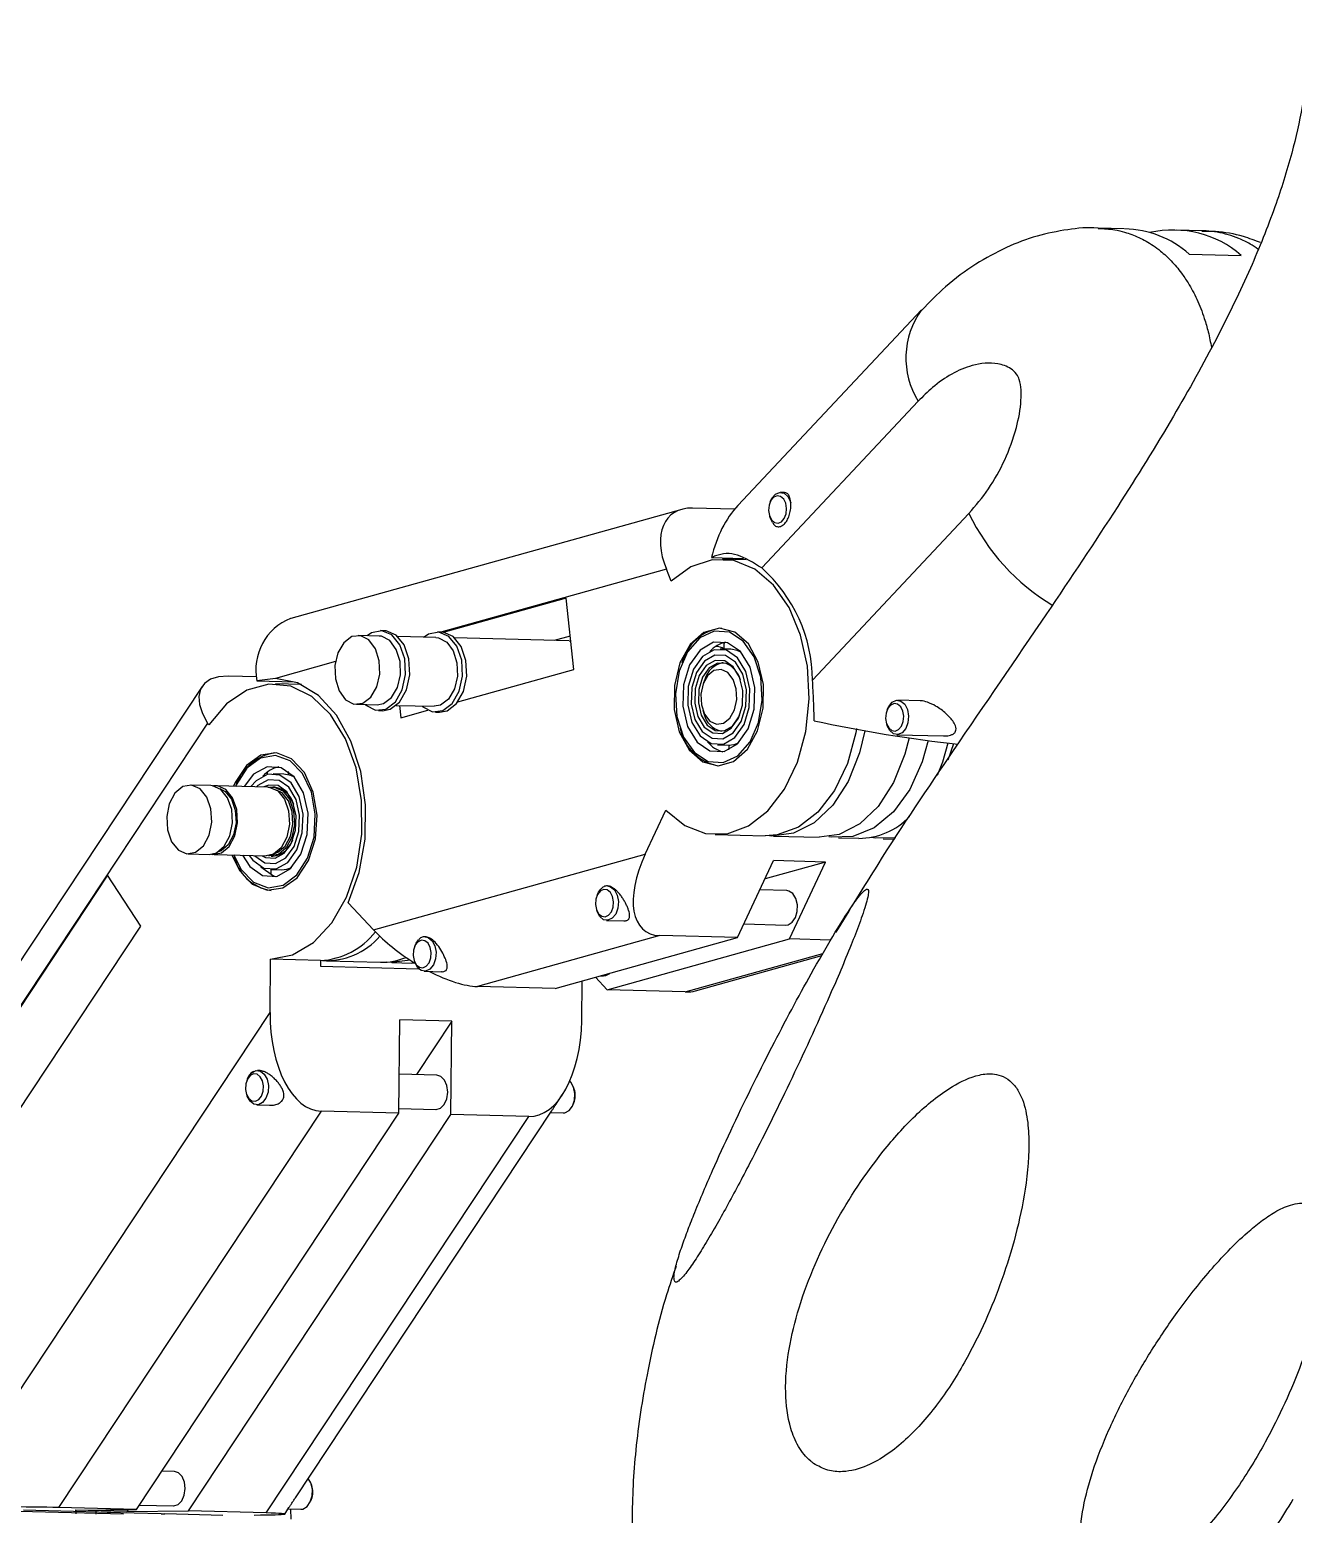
# Model space of a CAD drawing. Header units: inches. Extents: x 0 to 34.7, y 0 to 30.8.
# Drawn here: x 21.71 to 28.59, y 18.13 to 26.21 of the extents above; entities that cross this region are included whole.
import ezdxf

# ---------------------------------------------------------------- set-up
doc = ezdxf.new("R2010")
doc.units = ezdxf.units.IN
doc.header["$MEASUREMENT"] = 0

msp = doc.modelspace()

# ---------------------------------------------------------------- linework, layer by layer
at = {"color": 7, "linetype": 'Continuous', "lineweight": 25}
for p, q in [((27.6677, 25.127), (27.5264, 25.1307)), ((28.0918, 25.116), (27.9505, 25.1197)), ((28.0222, 24.9892), (28.305, 24.9818)), ((26.5649, 24.6862), (25.5655, 23.6209)), ((26.5465, 24.1879), (25.6949, 23.2801)), ((25.8197, 23.6914), (25.7979, 23.692)), ((25.5473, 23.6003), (25.3188, 23.6062)), ((25.7431, 23.6458), (25.7394, 23.6366)), ((25.2596, 23.5994), (23.1311, 23.0052)), ((25.7375, 23.5629), (25.7407, 23.5536)), ((25.9715, 22.6691), (26.823, 23.5769)), ((25.4215, 23.3366), (25.5966, 23.332)), ((25.6108, 23.3245), (25.4809, 23.3279)), ((25.2028, 23.2075), (25.176, 23.273)), ((24.6302, 23.1161), (23.9618, 22.9295)), ((24.6715, 22.7267), (24.6302, 23.1161)), ((23.6119, 22.9097), (23.4988, 22.9127)), ((23.6429, 22.9383), (23.6203, 22.9389)), ((23.9218, 22.9016), (23.7139, 22.907)), ((23.9528, 22.9302), (23.9301, 22.9308)), ((24.6478, 22.8827), (24.0237, 22.899)), ((24.6522, 22.9089), (24.5658, 22.8848)), ((24.6478, 22.8827), (24.655, 22.8822)), ((25.527, 22.8372), (25.4681, 22.8387)), ((25.5617, 22.8308), (25.527, 22.8372)), ((25.582, 22.8218), (25.5617, 22.8308)), ((24.0404, 22.5506), (24.6715, 22.7267)), ((25.2624, 22.7679), (25.2596, 22.761)), ((22.649, 22.6355), (21.1831, 20.4207)), ((22.9467, 22.6876), (22.7902, 22.6917)), ((23.0479, 22.679), (22.9478, 22.6662)), ((22.9478, 22.6662), (23.1503, 22.6609)), ((23.1892, 22.6453), (23.0486, 22.649)), ((25.3848, 22.6724), (25.3775, 22.6542)), ((26.5566, 22.5567), (26.4353, 22.5599)), ((23.489, 22.5378), (23.6021, 22.5348)), ((23.6089, 22.5033), (23.6315, 22.5027)), ((23.7062, 22.5321), (23.912, 22.5268)), ((23.7232, 22.5317), (23.7304, 22.464)), ((23.7304, 22.464), (23.8783, 22.5053)), ((23.9188, 22.4953), (23.9414, 22.4947)), ((25.3737, 22.5067), (25.38, 22.4881)), ((26.3804, 22.5137), (26.3768, 22.5046)), ((22.6859, 22.4254), (22.679, 22.4359)), ((25.2504, 22.4061), (25.2528, 22.3991)), ((26.3749, 22.4308), (26.378, 22.4215)), ((25.4036, 22.3309), (25.4037, 22.3285)), ((25.4545, 22.3176), (25.5134, 22.3161)), ((26.4304, 22.3725), (26.6844, 22.3659)), ((23.0947, 22.1582), (23.0358, 22.1598)), ((22.6969, 22.0954), (22.5838, 22.0984)), ((23.0068, 22.0874), (22.724, 22.0947)), ((23.0444, 22.0864), (23.0339, 22.0866)), ((25.0613, 21.7224), (25.1727, 21.9607)), ((25.4418, 21.8284), (25.7132, 21.8214)), ((25.7598, 21.8201), (26.0072, 21.8137)), ((26.0724, 21.8146), (26.0605, 21.8167)), ((26.1135, 21.8109), (26.2232, 21.8081)), ((26.3567, 21.8046), (26.4171, 21.803)), ((22.574, 21.7235), (22.6871, 21.7206)), ((22.7143, 21.7199), (22.997, 21.7125)), ((23.0241, 21.7118), (23.0347, 21.7115)), ((23.5824, 21.3096), (25.0613, 21.7224)), ((25.564, 21.2673), (25.7599, 21.6865)), ((26.0427, 21.6791), (25.7135, 21.5873)), ((26.0427, 21.6791), (25.7599, 21.6865)), ((25.8467, 21.26), (26.0427, 21.6791)), ((22.1346, 21.6072), (21.3603, 20.4372)), ((22.3158, 21.3294), (22.1346, 21.6072)), ((22.9687, 21.6525), (22.9731, 21.651)), ((23.0222, 21.6387), (23.0811, 21.6371)), ((24.8009, 21.5025), (24.7973, 21.4934)), ((24.8558, 21.5487), (24.8723, 21.5448)), ((25.8312, 21.5233), (25.6854, 21.5271)), ((23.4443, 21.4568), (23.5824, 21.3096)), ((24.7954, 21.4196), (24.7985, 21.4103)), ((24.8509, 21.3613), (24.9443, 21.3589)), ((25.5988, 21.3418), (25.8263, 21.3359)), ((21.5557, 20.1809), (22.3158, 21.3294)), ((23.8634, 21.2717), (23.88, 21.2678)), ((25.1399, 21.2784), (24.1475, 21.0014)), ((24.5716, 20.9903), (25.564, 21.2673)), ((24.8543, 20.983), (25.8467, 21.26)), ((25.564, 21.2673), (25.1399, 21.2784)), ((26.0702, 21.2541), (25.8467, 21.26)), ((23.8086, 21.2255), (23.8049, 21.2164)), ((23.0188, 20.86), (23.0216, 21.1494)), ((23.293, 21.1423), (23.0216, 21.1494)), ((23.293, 21.1423), (23.2927, 21.1123)), ((23.2927, 21.1123), (23.8273, 21.0984)), ((23.3261, 21.1412), (23.6201, 21.1335)), ((23.6812, 21.132), (23.7909, 21.1291)), ((23.8061, 21.1291), (23.7909, 21.1291)), ((23.803, 21.1426), (23.8062, 21.1333)), ((25.3341, 20.9777), (26.0214, 21.1696)), ((23.8585, 21.0843), (23.952, 21.0818)), ((24.7151, 20.8158), (24.7172, 21.031)), ((24.7902, 21.0513), (24.8543, 20.983)), ((24.8185, 21.0592), (24.8339, 21.0588)), ((24.5716, 20.9903), (24.1475, 21.0014)), ((25.2784, 20.9719), (24.8543, 20.983)), ((21.2367, 18.1675), (23.0188, 20.86)), ((23.7203, 20.3114), (23.7254, 20.8204)), ((24.0081, 20.813), (23.7254, 20.8204)), ((24.0081, 20.813), (23.8152, 20.5216)), ((24.0031, 20.304), (24.0081, 20.813)), ((22.9569, 20.544), (22.9512, 20.5442)), ((22.8961, 20.4973), (22.8927, 20.4888)), ((23.9266, 20.5187), (23.7224, 20.5241)), ((24.6748, 20.4423), (24.6716, 20.4516)), ((22.8908, 20.4151), (22.894, 20.4057)), ((24.5861, 20.376), (24.6092, 20.4108)), ((23.2963, 20.3224), (21.8678, 18.1642)), ((22.2918, 18.1531), (23.7203, 20.3114)), ((22.5746, 18.1457), (24.0031, 20.304)), ((22.9463, 20.3567), (23.0209, 20.3548)), ((22.9986, 18.1347), (24.4272, 20.2929)), ((23.1576, 18.2177), (24.5505, 20.3221)), ((23.7203, 20.3114), (23.2963, 20.3224)), ((23.7206, 20.3365), (23.9217, 20.3313)), ((24.4272, 20.2929), (24.0031, 20.304)), ((24.5458, 20.315), (24.6144, 20.3132)), ((24.6692, 20.3595), (24.6729, 20.3686)), ((22.4981, 18.3605), (22.4303, 18.3622)), ((23.2463, 18.2841), (23.2431, 18.2934)), ((23.2407, 18.2012), (23.2444, 18.2103)), ((22.2218, 18.1275), (21.5846, 18.1441)), ((22.1519, 18.1372), (21.6769, 18.1496)), ((22.2918, 18.1531), (21.8678, 18.1642)), ((21.9574, 18.1492), (22.2918, 18.1531)), ((22.2401, 18.1419), (21.9574, 18.1492)), ((21.9615, 18.1493), (21.9613, 18.1306)), ((22.0712, 18.1506), (22.071, 18.1278)), ((22.1519, 18.1372), (22.1322, 18.137)), ((22.4262, 18.1293), (22.1322, 18.137)), ((22.2472, 18.1526), (22.2401, 18.1419)), ((22.2401, 18.1419), (22.5746, 18.1457)), ((22.3082, 18.1779), (22.4932, 18.173)), ((22.4262, 18.1293), (22.4459, 18.1296)), ((22.7626, 18.1213), (22.4459, 18.1296)), ((22.9986, 18.1347), (22.5746, 18.1457)), ((23.0989, 18.129), (23.122, 18.1639)), ((23.1173, 18.1568), (23.1859, 18.155)), ((23.1309, 18.1564), (23.1312, 18.1009))]:
    msp.add_line(p, q, dxfattribs=at)
at = {"color": 8, "linetype": 'Continuous', "lineweight": 25}
for p, q in [((25.176, 23.273), (23.9484, 22.9303)), ((23.8609, 22.9059), (23.852, 22.9034)), ((23.3751, 22.7703), (23.0479, 22.679)), ((22.679, 22.4359), (21.3544, 20.4347)), ((26.738, 22.3232), (26.7073, 22.2333)), ((25.2784, 20.9719), (26.0281, 21.1812))]:
    msp.add_line(p, q, dxfattribs=at)
at = {"color": 7, "linetype": 'Continuous', "lineweight": 25, "flags": 128}
for points in [[(25.7431, 23.6458), (25.7499, 23.6598), (25.7692, 23.6822), (25.7926, 23.6918), (25.8163, 23.6871), (25.8369, 23.669)], [(25.8145, 23.6552), (25.798, 23.6697), (25.779, 23.6734), (25.7604, 23.6658), (25.7449, 23.6478), (25.735, 23.6225), (25.7321, 23.5934), (25.7367, 23.5652), (25.7482, 23.5421), (25.7646, 23.5275), (25.7836, 23.5238), (25.8023, 23.5315), (25.8178, 23.5494), (25.8277, 23.5748), (25.8305, 23.6038), (25.8259, 23.6321), (25.8145, 23.6552)], [(25.8369, 23.669), (25.8512, 23.6401), (25.8528, 23.6346)], [(25.7545, 23.5269), (25.754, 23.5275), (25.7407, 23.5536)], [(25.1727, 21.9607), (25.2759, 21.8773), (25.3897, 21.834), (25.5076, 21.8334), (25.6229, 21.8755), (25.7289, 21.9579), (25.8196, 22.0758), (25.8897, 22.2225), (25.9353, 22.3896), (25.9537, 22.5675), (25.9439, 22.746), (25.9064, 22.9149), (25.8435, 23.0645), (25.7586, 23.1862), (25.6567, 23.2731), (25.5436, 23.3201), (25.4257, 23.3247), (25.31, 23.2864), (25.2028, 23.2075)], [(23.4756, 22.5393), (23.5236, 22.5444), (23.5671, 22.577), (23.5995, 22.6322), (23.6157, 22.7016), (23.6135, 22.7745), (23.593, 22.84), (23.5574, 22.888), (23.5122, 22.9112), (23.4642, 22.9061), (23.4207, 22.8734), (23.3884, 22.8182), (23.3721, 22.7489), (23.3744, 22.6759), (23.3948, 22.6104), (23.4304, 22.5625), (23.4756, 22.5393)], [(23.5359, 22.5366), (23.5397, 22.533), (23.5931, 22.5051), (23.6499, 22.5113), (23.7011, 22.5506), (23.7387, 22.6168), (23.7567, 22.6995), (23.7522, 22.7856), (23.7261, 22.8615), (23.6823, 22.9153), (23.6279, 22.9384), (23.5713, 22.9272), (23.5478, 22.9114)], [(23.6021, 22.5348), (23.6367, 22.5414), (23.6802, 22.574), (23.7125, 22.6292), (23.7288, 22.6986), (23.7266, 22.7716), (23.7061, 22.837), (23.6705, 22.885), (23.6253, 22.9082), (23.6119, 22.9097)], [(23.6315, 22.5027), (23.6725, 22.5107), (23.7237, 22.55), (23.7613, 22.6162), (23.7793, 22.6989), (23.7748, 22.785), (23.7487, 22.8609), (23.7049, 22.9147), (23.6505, 22.9378), (23.6429, 22.9383)], [(23.8466, 22.5277), (23.8496, 22.5249), (23.903, 22.497), (23.9598, 22.5032), (24.011, 22.5425), (24.0485, 22.6088), (24.0665, 22.6914), (24.0621, 22.7775), (24.0359, 22.8535), (23.9922, 22.9072), (23.9377, 22.9303), (23.8812, 22.9191), (23.8576, 22.9033)], [(23.9218, 22.9016), (23.9352, 22.9002), (23.9804, 22.8769), (24.0159, 22.829), (24.0364, 22.7635), (24.0387, 22.6905), (24.0224, 22.6212), (23.9901, 22.566), (23.9466, 22.5333), (23.912, 22.5268)], [(23.9414, 22.4947), (23.9824, 22.5026), (24.0336, 22.5419), (24.0712, 22.6082), (24.0891, 22.6909), (24.0847, 22.7769), (24.0585, 22.8529), (24.0148, 22.9066), (23.9604, 22.9297), (23.9528, 22.9302)], [(25.7046, 22.6461), (25.6765, 22.7681), (25.6225, 22.8672), (25.549, 22.9315), (25.465, 22.9531), (25.3805, 22.9295), (25.3058, 22.8636), (25.2498, 22.7632), (25.2194, 22.6405), (25.2181, 22.5103), (25.2461, 22.3883), (25.3001, 22.2892), (25.3736, 22.2249), (25.4576, 22.2033), (25.5421, 22.2268), (25.6168, 22.2928), (25.6728, 22.3932), (25.7033, 22.5159), (25.7046, 22.6461)], [(25.5188, 22.9302), (25.4367, 22.9362), (25.3575, 22.899), (25.2908, 22.8231), (25.2448, 22.7177), (25.2248, 22.5954), (25.2333, 22.4711), (25.2694, 22.3597), (25.3286, 22.2746), (25.4038, 22.2262), (25.486, 22.2202), (25.5652, 22.2574), (25.6318, 22.3333), (25.6779, 22.4387), (25.6979, 22.5609), (25.6893, 22.6853), (25.6532, 22.7967), (25.594, 22.8817), (25.5188, 22.9302)], [(25.5094, 22.8725), (25.4321, 22.8756), (25.3593, 22.8334), (25.302, 22.7523), (25.2689, 22.6447), (25.2652, 22.527), (25.2913, 22.4171), (25.3433, 22.3317), (25.4132, 22.2838), (25.4905, 22.2808), (25.5634, 22.323), (25.6207, 22.4041), (25.6537, 22.5116), (25.6575, 22.6293), (25.6314, 22.7393), (25.5794, 22.8247), (25.5094, 22.8725)], [(25.5028, 22.8324), (25.4361, 22.835), (25.3732, 22.7985), (25.3237, 22.7285), (25.2952, 22.6356), (25.292, 22.534), (25.3145, 22.4391), (25.3594, 22.3653), (25.4198, 22.324), (25.4865, 22.3214), (25.5494, 22.3578), (25.5989, 22.4278), (25.6274, 22.5207), (25.6307, 22.6224), (25.6081, 22.7173), (25.5632, 22.791), (25.5028, 22.8324)], [(25.4981, 22.8035), (25.439, 22.8058), (25.3832, 22.7735), (25.3393, 22.7115), (25.3141, 22.6291), (25.3112, 22.539), (25.3312, 22.4549), (25.371, 22.3895), (25.4245, 22.3529), (25.4837, 22.3505), (25.5394, 22.3828), (25.5833, 22.4449), (25.6086, 22.5272), (25.6115, 22.6173), (25.5915, 22.7015), (25.5517, 22.7669), (25.4981, 22.8035)], [(25.4981, 22.8035), (25.439, 22.8058), (25.3832, 22.7735), (25.3393, 22.7115), (25.3141, 22.6291), (25.3112, 22.539), (25.3312, 22.4549), (25.371, 22.3895), (25.4245, 22.3529), (25.4837, 22.3505), (25.5394, 22.3828), (25.5833, 22.4449), (25.6086, 22.5272), (25.6115, 22.6173), (25.5915, 22.7015), (25.5517, 22.7669), (25.4981, 22.8035)], [(25.4934, 22.7747), (25.4418, 22.7767), (25.3932, 22.7485), (25.355, 22.6944), (25.3329, 22.6226), (25.3304, 22.544), (25.3478, 22.4707), (25.3825, 22.4137), (25.4292, 22.3817), (25.4808, 22.3797), (25.5294, 22.4078), (25.5677, 22.462), (25.5897, 22.5338), (25.5922, 22.6123), (25.5748, 22.6857), (25.5401, 22.7427), (25.4934, 22.7747)], [(25.5017, 22.7608), (25.4537, 22.7627), (25.4085, 22.7364), (25.3729, 22.6861), (25.3523, 22.6192), (25.35, 22.5461), (25.3662, 22.4778), (25.3985, 22.4248), (25.442, 22.3951), (25.49, 22.3932), (25.5352, 22.4194), (25.5708, 22.4697), (25.5753, 22.4796)], [(25.4735, 22.7274), (25.4351, 22.7218), (25.4008, 22.6944), (25.3756, 22.6492), (25.3635, 22.5933), (25.3663, 22.535), (25.3836, 22.4834), (25.4127, 22.4461), (25.4492, 22.429), (25.4875, 22.4345), (25.5219, 22.462), (25.547, 22.5071), (25.5591, 22.5631), (25.5563, 22.6213), (25.5391, 22.673), (25.51, 22.7102), (25.4735, 22.7274)], [(22.7902, 22.6917), (22.7383, 22.6881), (22.695, 22.6745), (22.662, 22.6514), (22.6405, 22.6198), (22.6313, 22.5809), (22.6349, 22.5361), (22.651, 22.4871), (22.679, 22.4359)], [(23.0216, 21.1494), (23.1415, 21.1732), (23.2547, 21.2406), (23.3544, 21.3474), (23.4345, 21.4873), (23.4904, 21.6519), (23.5186, 21.8314), (23.5174, 22.0148), (23.487, 22.1914), (23.4291, 22.3504), (23.3473, 22.4824), (23.2463, 22.5795), (23.1324, 22.6357), (23.0122, 22.6479), (22.8931, 22.6151), (22.7821, 22.5395), (22.6859, 22.4254)], [(23.4443, 21.4568), (23.5038, 21.6221), (23.536, 21.8033), (23.5392, 21.99), (23.5131, 22.1714), (23.4593, 22.3373), (23.3809, 22.4781), (23.2822, 22.5857), (23.1691, 22.654), (23.0479, 22.679)], [(26.3804, 22.5137), (26.3867, 22.5267), (26.4058, 22.5495), (26.429, 22.5596), (26.4529, 22.5555), (26.4736, 22.5378), (26.4882, 22.5092), (26.4943, 22.474), (26.4911, 22.4377), (26.479, 22.4057), (26.4598, 22.3829), (26.4366, 22.3728), (26.4128, 22.3769), (26.392, 22.3946), (26.378, 22.4215)], [(26.3818, 22.515), (26.3721, 22.4894), (26.3695, 22.4603), (26.3744, 22.4322), (26.386, 22.4093), (26.4027, 22.3951), (26.4217, 22.3918), (26.4403, 22.3999), (26.4556, 22.4182), (26.4653, 22.4438), (26.4679, 22.4728), (26.463, 22.501), (26.4513, 22.5238), (26.4347, 22.538), (26.4157, 22.5413), (26.3971, 22.5332), (26.3818, 22.515)], [(26.2109, 22.4067), (26.2067, 22.3825), (26.1611, 22.2154), (26.091, 22.0687), (26.0003, 21.9508), (25.8943, 21.8684), (25.779, 21.8263), (25.7132, 21.8214)], [(26.2555, 22.3938), (26.2273, 22.2731), (26.1657, 22.1179), (26.0819, 21.9887), (25.9808, 21.8927), (25.8682, 21.8356), (25.7505, 21.8205), (25.7365, 21.8216)], [(25.5134, 22.3161), (25.5454, 22.3198), (25.5691, 22.3286)], [(25.5176, 22.3161), (25.5152, 22.306), (25.5146, 22.2894)], [(26.4968, 22.3546), (26.4747, 22.2666), (26.4131, 22.1115), (26.3294, 21.9822), (26.2283, 21.8863), (26.1156, 21.8291), (26.0072, 21.8137)], [(26.6006, 22.34), (26.5687, 22.2254), (26.501, 22.0747), (26.4119, 21.9521), (26.3065, 21.865), (26.1911, 21.8182), (26.0724, 21.8146)], [(26.7079, 22.3266), (26.6784, 22.2226), (26.6505, 22.1509)], [(23.2058, 22.1663), (23.1365, 22.2402), (23.0542, 22.273), (22.9688, 22.2606), (22.8907, 22.2047), (22.8293, 22.1119), (22.8207, 22.0922)], [(23.2582, 21.8144), (23.2652, 21.9395), (23.2437, 22.0597), (23.1963, 22.1606), (23.1288, 22.2299), (23.0492, 22.2594), (22.9672, 22.2454), (22.8926, 22.1896), (22.8345, 22.0989), (22.8314, 22.0919)], [(22.8109, 21.7173), (22.8522, 21.6321), (22.9216, 21.5582), (23.0039, 21.5255), (23.0892, 21.5378), (23.1673, 21.5937), (23.2287, 21.6865), (23.266, 21.8049), (23.2747, 21.9347), (23.2538, 22.0602), (23.2058, 22.1663), (23.2058, 22.1663)], [(23.2207, 21.8283), (23.2256, 21.9459), (23.2006, 22.0565), (23.1494, 22.1431), (23.08, 22.1926), (23.0027, 22.1974), (22.9295, 22.1568), (22.8786, 22.0907)], [(23.1945, 21.838), (23.1987, 21.9396), (23.1771, 22.035), (23.133, 22.1098), (23.073, 22.1525), (23.0063, 22.1567), (22.9431, 22.1216), (22.915, 22.0897)], [(23.0037, 22.1679), (23.0036, 22.1677), (23.0027, 22.1557)], [(23.1528, 22.141), (23.1319, 22.151), (23.0947, 22.1582)], [(23.1168, 22.1728), (23.1183, 22.1554), (23.1183, 22.1551)], [(22.5661, 21.7241), (22.6139, 21.7325), (22.6565, 21.768), (22.6872, 21.8253), (22.7014, 21.8956), (22.697, 21.9683), (22.6746, 22.0322), (22.6377, 22.0777), (22.5917, 22.0978), (22.5439, 22.0894), (22.5014, 22.0539), (22.4706, 21.9966), (22.4564, 21.9263), (22.4608, 21.8536), (22.4832, 21.7897), (22.5202, 21.7442), (22.5661, 21.7241)], [(22.6871, 21.7206), (22.727, 21.7295), (22.7696, 21.7651), (22.8003, 21.8224), (22.8145, 21.8927), (22.8101, 21.9654), (22.7877, 22.0293), (22.7507, 22.0748), (22.7048, 22.0948), (22.6969, 22.0954)], [(22.7007, 21.7214), (22.7063, 21.7205), (22.7542, 21.7288), (22.7967, 21.7644), (22.8274, 21.8216), (22.8417, 21.892), (22.8372, 21.9646), (22.8148, 22.0286), (22.7779, 22.074), (22.732, 22.0941), (22.7104, 22.0939)], [(22.7447, 22.0792), (22.7741, 22.0634), (22.8087, 22.0208), (22.8297, 21.961), (22.8338, 21.893), (22.8205, 21.8271), (22.7917, 21.7735), (22.7519, 21.7402), (22.7357, 21.7342)], [(23.1757, 21.8449), (23.1795, 21.935), (23.1603, 22.0196), (23.1212, 22.0859), (23.068, 22.1238), (23.0089, 22.1274), (22.9529, 22.0964), (22.9453, 22.089)], [(23.1757, 21.8449), (23.1795, 21.935), (23.1603, 22.0196), (23.1212, 22.0859), (23.068, 22.1238), (23.0089, 22.1274), (22.9529, 22.0964), (22.9453, 22.089)], [(23.1569, 21.8519), (23.1602, 21.9304), (23.1435, 22.0042), (23.1094, 22.062), (23.063, 22.095), (23.0115, 22.0982), (22.9855, 22.0879)], [(23.0068, 22.0874), (23.0147, 22.0868), (23.0606, 22.0667), (23.0976, 22.0212), (23.12, 21.9573), (23.1244, 21.8846), (23.1101, 21.8143), (23.0794, 21.757), (23.0369, 21.7214), (22.997, 21.7125)], [(23.0203, 22.0859), (23.0418, 22.0861), (23.0877, 22.066), (23.1247, 22.0205), (23.1471, 21.9566), (23.1515, 21.8839), (23.1373, 21.8136), (23.1066, 21.7563), (23.064, 21.7207), (23.0162, 21.7124), (23.0106, 21.7133)], [(23.0455, 21.7262), (23.0618, 21.7322), (23.1016, 21.7654), (23.1304, 21.819), (23.1437, 21.8849), (23.1395, 21.9529), (23.1186, 22.0127), (23.084, 22.0553), (23.0545, 22.0712)], [(22.8688, 21.7158), (22.9086, 21.6553), (22.9781, 21.6059), (23.0553, 21.6011), (23.1285, 21.6416), (23.1866, 21.7214), (23.2207, 21.8283)], [(22.9053, 21.7149), (22.925, 21.6886), (22.985, 21.6459), (23.0517, 21.6418), (23.1149, 21.6768), (23.1651, 21.7457), (23.1945, 21.838)], [(22.9355, 21.7141), (22.9368, 21.7125), (22.99, 21.6747), (23.0491, 21.671), (23.1052, 21.702), (23.1496, 21.7631), (23.1757, 21.8449)], [(22.9355, 21.7141), (22.9368, 21.7125), (22.99, 21.6747), (23.0491, 21.671), (23.1052, 21.702), (23.1496, 21.7631), (23.1757, 21.8449)], [(22.9757, 21.713), (22.995, 21.7034), (23.0465, 21.7002), (23.0954, 21.7273), (23.1342, 21.7805), (23.1569, 21.8519)], [(22.8217, 21.7171), (22.8617, 21.6379), (22.9292, 21.5685), (23.0088, 21.5391), (23.0908, 21.553), (23.1654, 21.6088), (23.2235, 21.6995), (23.2582, 21.8144)], [(26.4247, 21.81), (26.3155, 21.8083), (26.2901, 21.8132)], [(22.9687, 21.6525), (23.037, 21.6043), (23.0507, 21.6)], [(23.0236, 21.6386), (23.0227, 21.6344), (23.023, 21.6103)], [(23.0811, 21.6371), (23.1106, 21.6402), (23.1372, 21.6498)], [(24.8544, 21.5272), (24.8353, 21.53), (24.8168, 21.5214), (24.8017, 21.5028), (24.7923, 21.4769), (24.7901, 21.4478), (24.7953, 21.4198), (24.8072, 21.3973), (24.824, 21.3836), (24.8431, 21.3808), (24.8616, 21.3894), (24.8767, 21.408), (24.8861, 21.4339), (24.8883, 21.463), (24.8831, 21.4909), (24.8712, 21.5135), (24.8544, 21.5272)], [(24.8723, 21.5448), (24.8933, 21.5277), (24.9082, 21.4995), (24.9147, 21.4645), (24.9119, 21.4281), (24.9002, 21.3958), (24.8813, 21.3725), (24.8582, 21.3618), (24.8343, 21.3652), (24.8133, 21.3824), (24.7985, 21.4103)], [(24.8009, 21.5025), (24.8065, 21.5142), (24.8193, 21.532)], [(25.8895, 21.4466), (25.8812, 21.4805), (25.8648, 21.5068), (25.843, 21.5212), (25.8312, 21.5233)], [(25.8263, 21.3359), (25.8385, 21.3374), (25.861, 21.3509), (25.8786, 21.3764), (25.8886, 21.41), (25.8895, 21.4466)], [(23.88, 21.2678), (23.9009, 21.2506), (23.9158, 21.2225), (23.9223, 21.1875), (23.9195, 21.1511), (23.9078, 21.1188), (23.8889, 21.0955), (23.8658, 21.0847), (23.8419, 21.0882), (23.821, 21.1053), (23.8062, 21.1333)], [(23.862, 21.2502), (23.8429, 21.253), (23.8244, 21.2444), (23.8093, 21.2257), (23.7999, 21.1999), (23.7977, 21.1708), (23.8029, 21.1428), (23.8148, 21.1202), (23.8316, 21.1065), (23.8507, 21.1038), (23.8692, 21.1124), (23.8843, 21.131), (23.8937, 21.1568), (23.8959, 21.186), (23.8907, 21.2139), (23.8788, 21.2365), (23.862, 21.2502)], [(23.8086, 21.2255), (23.8141, 21.2372), (23.827, 21.255)], [(23.7813, 21.1449), (23.6793, 21.132), (23.6507, 21.1342)], [(24.8339, 21.0588), (24.8461, 21.0604), (24.8677, 21.073)], [(22.9663, 20.5409), (22.9876, 20.5245), (23.0029, 20.4969), (23.01, 20.4622), (23.0078, 20.4257), (22.9966, 20.393), (22.9781, 20.369), (22.9551, 20.3575), (22.9312, 20.36), (22.9099, 20.3764), (22.8946, 20.404), (22.894, 20.4057)], [(22.8964, 20.4979), (22.9009, 20.5079), (22.9194, 20.5318), (22.9424, 20.5434), (22.9663, 20.5409)], [(22.9487, 20.5231), (22.9295, 20.5252), (22.9112, 20.5159), (22.8964, 20.4968), (22.8874, 20.4706), (22.8856, 20.4414), (22.8913, 20.4136), (22.9036, 20.3915), (22.9206, 20.3785), (22.9397, 20.3764), (22.9581, 20.3857), (22.9729, 20.4049), (22.9818, 20.431), (22.9836, 20.4602), (22.978, 20.488), (22.9657, 20.5101), (22.9487, 20.5231)], [(23.9217, 20.3313), (23.9232, 20.3313), (23.9469, 20.3387), (23.967, 20.3592), (23.9807, 20.3898), (23.9857, 20.4257), (23.9814, 20.4615), (23.9683, 20.4918)], [(23.9683, 20.4918), (23.9486, 20.5119), (23.9266, 20.5187)], [(24.6144, 20.3132), (24.6232, 20.314), (24.6461, 20.3255), (24.6646, 20.3495), (24.6759, 20.3822), (24.6781, 20.4187), (24.671, 20.4534), (24.6556, 20.481), (24.6502, 20.4869)], [(22.5398, 18.3335), (22.5201, 18.3536), (22.4981, 18.3605)], [(22.4932, 18.173), (22.4947, 18.173), (22.5184, 18.1804), (22.5385, 18.201), (22.5522, 18.2315), (22.5572, 18.2675), (22.5529, 18.3033), (22.5398, 18.3335)], [(23.1859, 18.155), (23.1976, 18.1564), (23.2202, 18.1696), (23.2379, 18.1949), (23.2481, 18.2284), (23.2492, 18.2649), (23.241, 18.299), (23.2271, 18.3228)]]:
    msp.add_lwpolyline(points, dxfattribs=at)
at = {"color": 8, "linetype": 'Continuous', "lineweight": 25}
for centre, radius, start, end in [((26.9272, 24.4233), 0.4477, 144.07074, 211.73364), ((27.8775, 24.0809), 1.1688, 205.54569, 239.24286)]:
    msp.add_arc(centre, radius, start, end, dxfattribs=at)
at = {"color": 7, "linetype": 'Continuous', "lineweight": 25}
for centre, radius, start, end in [((25.1465, 22.6638), 0.825, 0.36955, 48.33325), ((23.2411, 22.7267), 0.2995, 111.56239, 191.66403), ((25.5066, 22.7017), 0.253, 96.84752, 164.8279), ((25.5367, 22.7101), 0.17, 102.95257, 136.95115), ((25.4486, 22.7868), 0.0658, 51.33041, 94.24762), ((25.5546, 22.8554), 0.0658, 163.43408, 195.2299), ((25.509, 22.6379), 0.1289, 100.45589, 164.45946), ((25.4371, 22.6251), 0.1502, 17.64883, 64.51136), ((25.5054, 22.5157), 0.1284, 192.42745, 256.68305), ((25.5045, 22.4571), 0.2583, 192.97467, 259.37577), ((25.5303, 22.4435), 0.1711, 220.17279, 253.94933), ((23.0854, 22.0098), 0.2672, 98.88374, 162.7916), ((23.1039, 22.032), 0.1691, 102.85948, 137.04424), ((23.0224, 21.9584), 0.1299, 14.87, 80.23814), ((26.2217, 22.1924), 0.3844, 270.2263, 316.24748), ((23.0209, 21.8385), 0.1278, 276.17517, 342.74254), ((23.061, 21.7665), 0.245, 190.91505, 261.43545), ((23.2676, 21.5565), 0.415, 273.51843, 321.60349), ((23.3267, 21.526), 0.3841, 266.54353, 319.12601), ((23.6275, 21.4723), 0.3389, 268.76122, 292.81697), ((24.5709, 20.4081), 0.1094, 338.79856, 18.21436), ((23.1423, 18.2499), 0.1094, 338.80646, 18.20647)]:
    msp.add_arc(centre, radius, start, end, dxfattribs=at)
for centre, major_axis, ratio, start_param, end_param in [((27.6743, 23.8566), (0.4585, 1.2282), 0.644749, 6.047492, 6.664121), ((27.3915, 23.864), (0.4585, 1.2282), 0.644749, 6.047492, 6.498035), ((25.4587, 23.2656), (-0.2571, 0.3035), 0.602193, 5.789782, 7.360578), ((25.973, 22.959), (-0.2254, 0.7761), 0.682434, 0.3841, 0.87757), ((26.3689, 22.4753), (0.8876, -0.1471), 0.110656, 4.277786, 5.190585), ((25.344, 21.715), (0.2807, 0.4135), 0.500235, 1.881301, 3.452097), ((23.8652, 21.3022), (0.387, -0.2627), 0.3793, 4.17839, 4.816009), ((23.8652, 21.3022), (0.387, -0.2627), 0.3793, 5.016226, 5.749186), ((24.9961, 21.2727), (0.387, -0.2627), 0.3793, 5.749186, 5.972681), ((23.3015, 20.8526), (0.0018, 0.5303), 0.533255, 1.558715, 3.129511), ((24.4324, 20.8231), (0.0018, 0.5303), 0.533255, 3.129511, 4.700307), ((21.5194, 18.1601), (0.4487, -0.0015), 0.018391, 0.681819, 2.252615), ((22.6503, 18.1307), (0.4487, -0.0015), 0.018391, 5.394208, 6.965004)]:
    msp.add_ellipse(centre, major_axis=major_axis, ratio=ratio, start_param=start_param, end_param=end_param, dxfattribs=at)
for points, knots in [([(28.6696, 26.211), (28.67, 26.2037), (28.6738, 26.1434), (28.666, 26.0023), (28.6385, 25.7848), (28.5805, 25.5272), (28.4874, 25.2318), (28.3519, 24.8954), (28.1675, 24.5146), (27.9258, 24.0817), (27.6147, 23.581), (27.2112, 22.9779), (26.768, 22.3336), (26.3792, 21.7576), (26.1731, 21.4189), (26.0974, 21.2946)], [0, 0, 0, 0, 0.005379, 0.044939, 0.089221, 0.139309, 0.196314, 0.261443, 0.336157, 0.422459, 0.523511, 0.645139, 0.799876, 0.926552, 1, 1, 1, 1]), ([(27.5265, 25.1305), (27.5256, 25.1306), (27.47, 25.1364), (27.3568, 25.1236), (27.1892, 25.0905), (27.0209, 25.0266), (26.8535, 24.9342), (26.6985, 24.8211), (26.6086, 24.728), (26.5667, 24.6846)], [0, 0, 0, 0, 0.002173, 0.148041, 0.30283, 0.466297, 0.641478, 0.833201, 1, 1, 1, 1]), ([(28.4102, 25.0517), (28.3794, 25.0633), (28.2994, 25.0933), (28.1907, 25.1132), (28.1151, 25.1128), (28.0907, 25.1127)], [0, 0, 0, 0, 0.2986785, 0.773744, 1, 1, 1, 1]), ([(26.823, 23.5769), (26.8593, 23.6196), (26.932, 23.7049), (27.0201, 23.8638), (27.0814, 24.0278), (27.1066, 24.1617), (27.1076, 24.2508), (27.101, 24.3017), (27.0803, 24.3414), (27.0409, 24.3747), (26.9591, 24.4031), (26.8101, 24.3865), (26.6624, 24.3029), (26.5723, 24.2135), (26.5465, 24.1879)], [0, 0, 0, 0, 0.116053, 0.231969, 0.343131, 0.428925, 0.460805, 0.492959, 0.513986, 0.545068, 0.607525, 0.727309, 0.921905, 1, 1, 1, 1]), ([(25.7549, 23.5278), (25.7563, 23.5246), (25.7607, 23.5141), (25.7744, 23.5053), (25.793, 23.5036), (25.8124, 23.513), (25.8296, 23.5317), (25.8429, 23.5578), (25.8513, 23.5883), (25.8542, 23.6198), (25.8519, 23.6489), (25.8448, 23.6725), (25.8341, 23.6883), (25.8242, 23.69), (25.8195, 23.6909)], [0, 0, 0, 0, 0.039361, 0.128484, 0.215894, 0.302249, 0.388352, 0.474431, 0.560532, 0.646879, 0.734233, 0.823834, 0.916347, 1, 1, 1, 1]), ([(25.6949, 23.2801), (25.6495, 23.3087), (25.559, 23.3656), (25.4757, 23.3595), (25.4291, 23.3398), (25.4215, 23.3366)], [0, 0, 0, 0, 0.457093, 0.911514, 1, 1, 1, 1]), ([(25.9805, 22.4482), (25.9798, 22.4842), (25.9784, 22.5573), (25.9738, 22.6315), (25.9715, 22.6691)], [0, 0, 0, 0, 0.493427, 1, 1, 1, 1]), ([(26.684, 22.3665), (26.6872, 22.3662), (26.7001, 22.3651), (26.7189, 22.3681), (26.7376, 22.3755), (26.7483, 22.3851), (26.7536, 22.3981), (26.7522, 22.4172), (26.7361, 22.4483), (26.6995, 22.4882), (26.6494, 22.5262), (26.6017, 22.5483), (26.5717, 22.5573), (26.5588, 22.5563), (26.557, 22.5561)], [0, 0, 0, 0, 0.024968, 0.100834, 0.146851, 0.193238, 0.233574, 0.293603, 0.396781, 0.576402, 0.763485, 0.888485, 0.984738, 1, 1, 1, 1]), ([(24.9442, 21.359), (24.9461, 21.359), (24.9511, 21.3588), (24.9581, 21.36), (24.9645, 21.3625), (24.9692, 21.366), (24.973, 21.3708), (24.9756, 21.3774), (24.9766, 21.3873), (24.975, 21.4001), (24.9707, 21.4159), (24.9642, 21.4333), (24.9559, 21.4511), (24.9462, 21.4691), (24.9354, 21.4866), (24.923, 21.5037), (24.9101, 21.5185), (24.8969, 21.5307), (24.8845, 21.5394), (24.8723, 21.5454), (24.8609, 21.5485), (24.85, 21.5491), (24.8398, 21.5472), (24.8305, 21.5428), (24.8225, 21.5361), (24.8175, 21.5303), (24.8157, 21.5264), (24.8155, 21.526)], [0, 0, 0, 0, 0.017497, 0.045312, 0.074195, 0.098618, 0.123607, 0.160732, 0.198892, 0.253668, 0.309975, 0.36652, 0.424435, 0.476181, 0.529323, 0.581139, 0.635023, 0.679068, 0.724719, 0.764069, 0.804652, 0.842529, 0.881524, 0.919097, 0.957759, 0.995348, 1, 1, 1, 1]), ([(25.2171, 19.4209), (25.2176, 19.41), (25.2186, 19.3884), (25.2352, 19.3918), (25.2564, 19.4097), (25.2872, 19.4458), (25.3303, 19.5069), (25.4043, 19.6245), (25.505, 19.8012), (25.6594, 20.0926), (25.8488, 20.4755), (26.0148, 20.8348), (26.1252, 21.09), (26.1795, 21.2207), (26.2203, 21.3256), (26.2475, 21.402), (26.2645, 21.4552), (26.2754, 21.4994), (26.277, 21.5257), (26.2687, 21.535), (26.2493, 21.5211), (26.2209, 21.4876), (26.1671, 21.4131), (26.0813, 21.2759), (25.935, 21.0218), (25.7489, 20.6738), (25.5669, 20.306), (25.4261, 19.9983), (25.3482, 19.8163), (25.2939, 19.6783), (25.26, 19.5858), (25.2316, 19.4973), (25.2192, 19.4437), (25.2174, 19.424), (25.2171, 19.4209)], [0, 0, 0, 0, 0.0155806, 0.0310667, 0.044478, 0.0582469, 0.0829565, 0.1082644, 0.159503, 0.2119529, 0.3004009, 0.3915231, 0.4164608, 0.4416204, 0.4631258, 0.473869, 0.4849441, 0.4951851, 0.5054872, 0.5149506, 0.5309289, 0.5466006, 0.5626236, 0.6120682, 0.6628213, 0.7520165, 0.8439994, 0.8849376, 0.9268826, 0.9435943, 0.9606572, 0.9785177, 0.9965458, 1, 1, 1, 1]), ([(23.9515, 21.0824), (23.9535, 21.0822), (23.962, 21.0813), (23.9725, 21.085), (23.982, 21.094), (23.9853, 21.1113), (23.9793, 21.1386), (23.9646, 21.1734), (23.9436, 21.21), (23.9187, 21.242), (23.8926, 21.2635), (23.8683, 21.2729), (23.8472, 21.2711), (23.8323, 21.2633), (23.8274, 21.2543), (23.8261, 21.2519)], [0, 0, 0, 0, 0.018061, 0.075548, 0.125745, 0.202194, 0.314986, 0.431236, 0.537721, 0.644859, 0.735821, 0.816935, 0.894961, 0.972346, 1, 1, 1, 1]), ([(22.928, 20.5377), (22.9252, 20.5362), (22.9188, 20.5329), (22.9102, 20.525), (22.9024, 20.5148), (22.8965, 20.5027), (22.8929, 20.4921), (22.892, 20.4853), (22.8918, 20.4833)], [0, 0, 0, 0, 0.15236, 0.342081, 0.537398, 0.725593, 0.919245, 1, 1, 1, 1]), ([(23.0165, 20.355), (23.0194, 20.3549), (23.0264, 20.3548), (23.0379, 20.3559), (23.0508, 20.3584), (23.0625, 20.3625), (23.0725, 20.3679), (23.0804, 20.374), (23.0869, 20.3815), (23.0911, 20.3895), (23.0935, 20.3979), (23.0944, 20.4075), (23.0934, 20.4188), (23.0903, 20.4303), (23.0862, 20.4406), (23.0802, 20.4528), (23.0709, 20.4678), (23.0572, 20.4852), (23.0421, 20.5011), (23.0284, 20.5129), (23.0173, 20.5211), (23.0087, 20.5267), (22.9999, 20.5317), (22.991, 20.536), (22.9818, 20.5395), (22.9707, 20.5426), (22.9622, 20.5443), (22.9571, 20.544), (22.9569, 20.5439)], [0, 0, 0, 0, 0.027232, 0.064222, 0.106165, 0.148943, 0.181748, 0.215393, 0.248255, 0.28238, 0.311234, 0.340757, 0.384618, 0.429703, 0.461967, 0.494476, 0.561001, 0.627806, 0.696229, 0.757364, 0.788668, 0.82021, 0.850719, 0.881495, 0.913193, 0.945246, 0.997283, 1, 1, 1, 1]), ([(25.9772, 18.4047), (26.0025, 18.3905), (26.053, 18.3623), (26.1557, 18.3554), (26.308, 18.3975), (26.487, 18.53), (26.6625, 18.7314), (26.8443, 19.0201), (27.0152, 19.4044), (27.1265, 19.8172), (27.1557, 20.1277), (27.1394, 20.3085), (27.1085, 20.4122), (27.0592, 20.4801), (27.0119, 20.513), (26.9498, 20.5295), (26.8514, 20.5199), (26.7019, 20.4461), (26.5268, 20.3032), (26.309, 20.0563), (26.0812, 19.7159), (25.9175, 19.3443), (25.838, 19.0282), (25.8177, 18.8063), (25.8387, 18.6233), (25.8906, 18.4948), (25.9397, 18.4329), (25.972, 18.4086), (25.9772, 18.4047)], [0, 0, 0, 0, 0.015588, 0.031082, 0.058195, 0.108106, 0.159917, 0.211855, 0.300346, 0.391512, 0.441571, 0.463087, 0.484822, 0.495068, 0.505375, 0.514843, 0.530829, 0.562465, 0.612501, 0.662739, 0.751978, 0.844005, 0.885562, 0.926944, 0.960638, 0.978507, 0.996544, 1, 1, 1, 1]), ([(24.5507, 20.3225), (24.5511, 20.3231), (24.5523, 20.3248), (24.5551, 20.3293), (24.5591, 20.3354), (24.564, 20.343), (24.5693, 20.351), (24.5749, 20.3593), (24.5804, 20.3674), (24.5841, 20.3729), (24.5859, 20.3756)], [0, 0, 0, 0, 0.0723776, 0.2098959, 0.350939, 0.4886991, 0.6317503, 0.7527095, 0.8764696, 1, 1, 1, 1]), ([(27.5913, 17.7293), (27.6176, 17.7288), (27.6699, 17.7277), (27.7509, 17.7567), (27.8244, 17.7956), (27.9094, 17.8532), (28.0052, 17.9353), (28.1416, 18.0779), (28.2907, 18.2739), (28.4321, 18.5071), (28.5452, 18.7333), (28.635, 18.9497), (28.7075, 19.169), (28.7513, 19.3556), (28.771, 19.5069), (28.7736, 19.617), (28.7615, 19.7007), (28.7391, 19.7574), (28.7129, 19.7933), (28.6741, 19.8177), (28.6251, 19.8238), (28.5609, 19.8108), (28.488, 19.7756), (28.4103, 19.7223), (28.2869, 19.6201), (28.1308, 19.4548), (27.9608, 19.2375), (27.8144, 19.0202), (27.6893, 18.8063), (27.5805, 18.5865), (27.496, 18.3711), (27.4399, 18.163), (27.4236, 18.0056), (27.4365, 17.8943), (27.4587, 17.8243), (27.5009, 17.7639), (27.5523, 17.7357), (27.5859, 17.7302), (27.5913, 17.7293)], [0, 0, 0, 0, 0.015575, 0.031055, 0.044462, 0.058225, 0.082926, 0.108224, 0.159444, 0.211875, 0.255964, 0.300365, 0.345764, 0.391558, 0.416486, 0.441637, 0.463134, 0.473873, 0.484944, 0.495181, 0.50548, 0.51494, 0.530912, 0.546578, 0.562595, 0.612021, 0.662756, 0.707222, 0.751992, 0.797805, 0.844057, 0.88498, 0.92691, 0.943615, 0.960672, 0.978526, 0.996547, 1, 1, 1, 1]), ([(25.2285, 19.4774), (25.211, 19.4261), (25.1452, 19.2341), (25.0676, 18.9001), (25.0036, 18.488), (24.9837, 18.0999), (25.0021, 17.7375), (25.0567, 17.4034), (25.1238, 17.1643), (25.1722, 17.039), (25.1832, 17.0103)], [0, 0, 0, 0, 0.064887, 0.24269, 0.406829, 0.559633, 0.702757, 0.837061, 0.962655, 1, 1, 1, 1]), ([(29.43, 18.3482), (29.3634, 18.3327), (29.1774, 18.2894), (28.8975, 18.189), (28.6213, 18.0636), (28.4582, 17.9608), (28.3932, 17.9199)], [0, 0, 0, 0, 0.197456, 0.551708, 0.821485, 1, 1, 1, 1]), ([(23.1222, 18.1642), (23.1226, 18.1648), (23.1238, 18.1666), (23.1266, 18.171), (23.1306, 18.1772), (23.1355, 18.1847), (23.1408, 18.1927), (23.1464, 18.201), (23.1519, 18.2091), (23.1555, 18.2146), (23.1574, 18.2174)], [0, 0, 0, 0, 0.072378, 0.209896, 0.350939, 0.488699, 0.63175, 0.75271, 0.87647, 1, 1, 1, 1]), ([(26.4079, 16.3902), (26.4619, 16.4054), (26.6113, 16.4475), (26.8561, 16.5474), (27.1413, 16.6991), (27.4274, 16.8921), (27.71, 17.1257), (27.9857, 17.3995), (28.2506, 17.7145), (28.4528, 17.9879), (28.5576, 18.1602), (28.5873, 18.2091)], [0, 0, 0, 0, 0.058855, 0.162736, 0.273459, 0.391577, 0.516794, 0.649424, 0.790261, 0.940547, 1, 1, 1, 1])]:
    msp.add_open_spline(points, degree=3, knots=knots, dxfattribs=at)
at = {"color": 8, "linetype": 'Continuous', "lineweight": 25}
for points, knots in [([(27.5263, 25.1291), (27.5566, 25.1277), (27.6048, 25.1256), (27.6788, 25.1073), (27.7491, 25.0814), (27.8143, 25.0446), (27.873, 25.0011), (27.9255, 24.9527), (27.9751, 24.8937), (28.0219, 24.8243), (28.0653, 24.7433), (28.1007, 24.6523), (28.1272, 24.5636), (28.1373, 24.5088), (28.1426, 24.4799)], [0, 0, 0, 0, 0.111618, 0.17765, 0.276658, 0.379088, 0.435219, 0.519378, 0.606695, 0.669103, 0.762644, 0.861697, 0.927072, 1, 1, 1, 1]), ([(28.396, 25.0161), (28.3821, 25.0257), (28.3486, 25.0487), (28.2943, 25.0744), (28.2144, 25.1022), (28.1468, 25.1152), (28.0989, 25.1152), (28.0918, 25.1152)], [0, 0, 0, 0, 0.146646, 0.353034, 0.544277, 0.932018, 1, 1, 1, 1])]:
    msp.add_open_spline(points, degree=3, knots=knots, dxfattribs=at)

doc.saveas('drawing.dxf')
